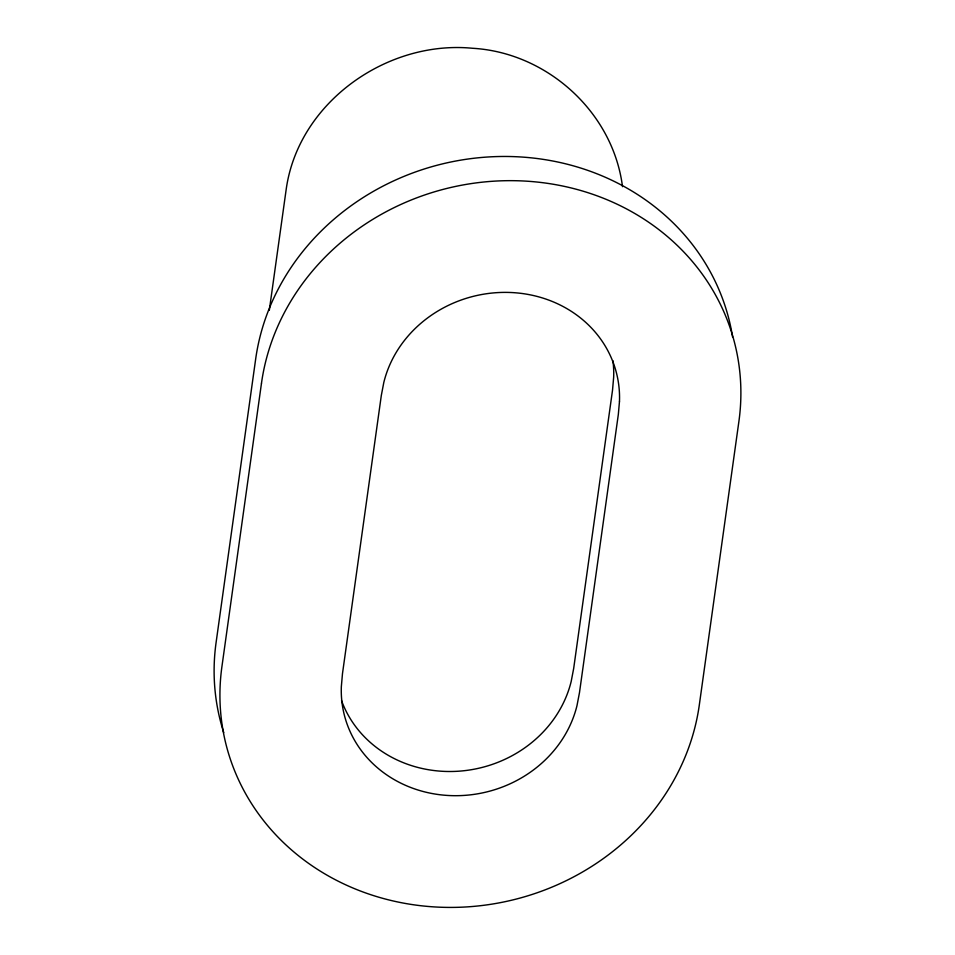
<?xml version="1.0" encoding="UTF-8"?>
<svg xmlns="http://www.w3.org/2000/svg" width="955" height="955" viewBox="0 0 955 955"><rect width="100%" height="100%" fill="white"/><g stroke="black" fill="none" stroke-linecap="round" stroke-linejoin="round"><path stroke-width="1.43" d="M619.485 401.279L618.339 414.386L579.482 692.638L576.987 705.638A119.9 109.288 -13.5 0 1 445.328 795.288A119.9 109.288 -13.5 0 1 341.329 686.788L342.475 673.681L381.32 395.43L383.815 382.43A119.9 109.288 -13.5 0 1 515.485 292.791A119.9 109.288 -13.5 0 1 619.485 401.279M269.298 310.375L286.202 189.281C298.318 102.472 386.87 39.955 472.439 48.263C547.036 52.501 613.014 112.105 622.505 186.667M223.757 732.64A241.806 220.39 -13.5 0 1 216.093 642.524L255.677 358.985A241.806 220.39 -13.5 0 1 490.166 156.859A241.806 220.39 -13.5 0 1 731.876 332.818M732.115 334.19A241.806 220.39 -13.5 0 1 732.569 336.948M341.52 700.588A119.9 109.288 -13.5 0 0 460.573 771.055A119.9 109.288 -13.5 0 0 571.186 681.452L573.68 668.452L612.525 390.201L613.671 377.094A119.9 109.288 -13.5 0 0 612.931 360.727M261.491 383.17L221.906 666.721A241.806 220.39 -13.5 0 0 429.786 906.593A241.806 220.39 -13.5 0 0 699.323 704.897L738.907 421.358A241.806 220.39 -13.5 0 0 531.028 181.486A241.806 220.39 -13.5 0 0 261.491 383.17"/></g></svg>
